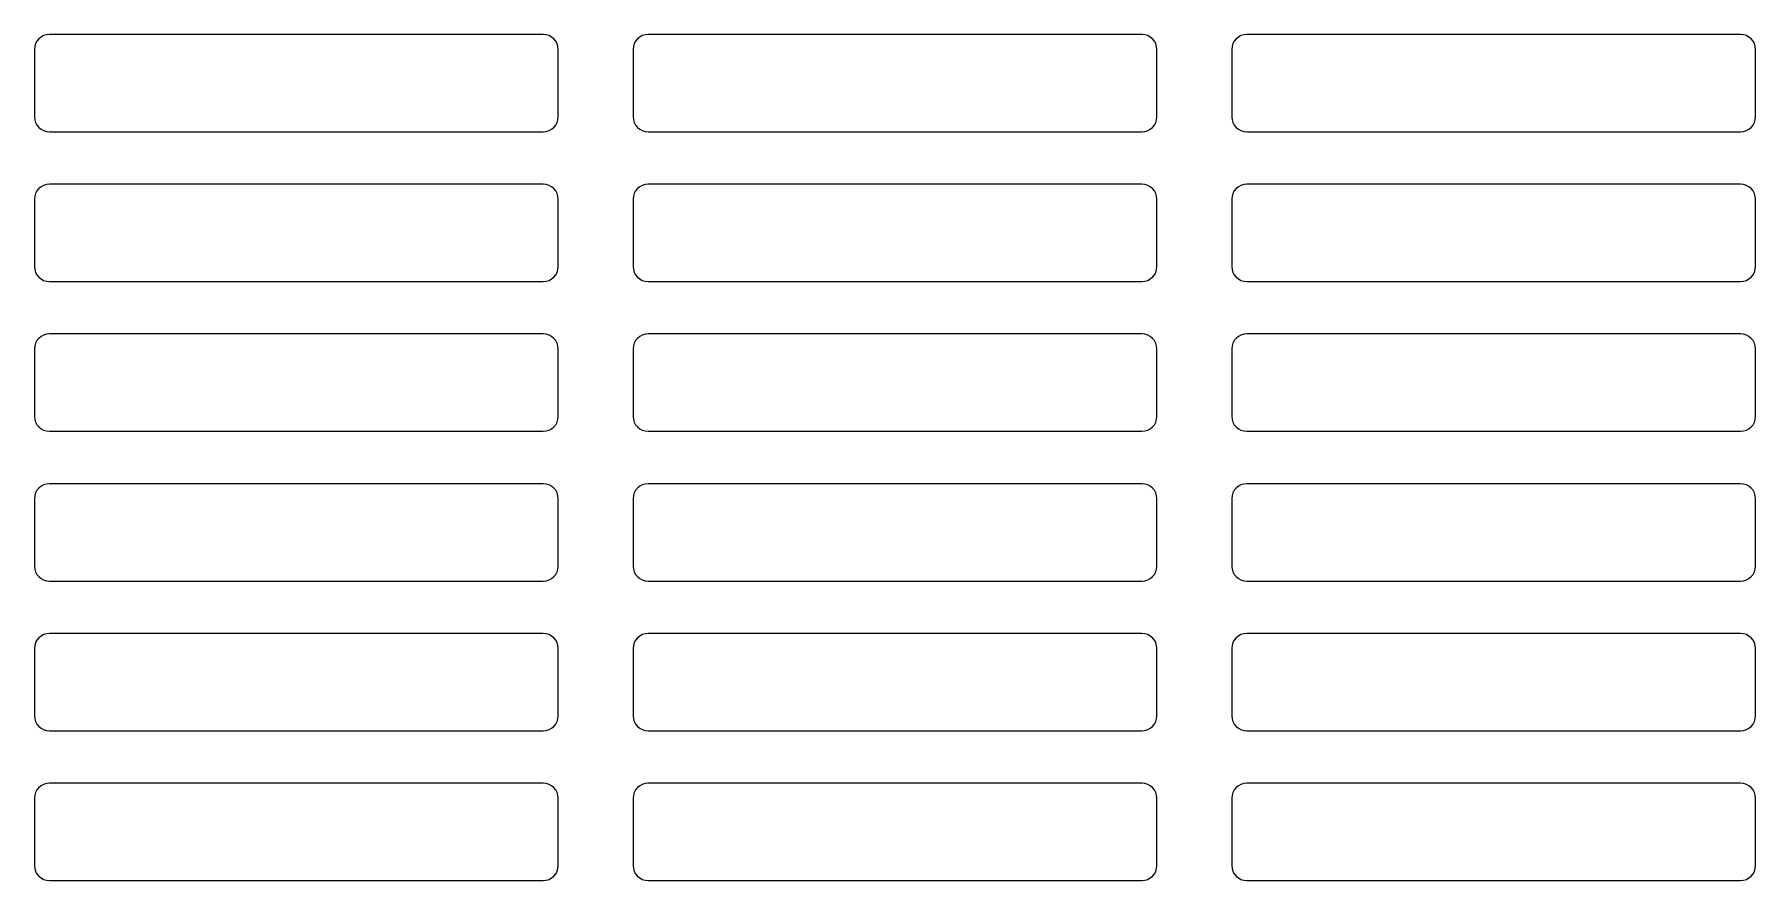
# Model space of a CAD drawing. Header units: millimetres. Extents: x 0 to 115, y 0 to 56.
import ezdxf

# ---------------------------------------------------------------- set-up
doc = ezdxf.new("R2010")
doc.units = ezdxf.units.MM
doc.layers.get('0').update_dxf_attribs({"lineweight": 25})

msp = doc.modelspace()

# ---------------------------------------------------------------- linework, layer by layer
for p, q in [((34, 56.5), (1, 56.5)), ((74, 56.5), (41, 56.5)), ((114, 56.5), (81, 56.5)), ((0, 55.5), (0, 51)), ((35, 51), (35, 55.5)), ((40, 55.5), (40, 51)), ((75, 51), (75, 55.5)), ((80, 55.5), (80, 51)), ((115, 51), (115, 55.5)), ((1, 50), (34, 50)), ((41, 50), (74, 50)), ((81, 50), (114, 50)), ((34, 46.5), (1, 46.5)), ((74, 46.5), (41, 46.5)), ((114, 46.5), (81, 46.5)), ((0, 45.5), (0, 41)), ((35, 41), (35, 45.5)), ((40, 45.5), (40, 41)), ((75, 41), (75, 45.5)), ((80, 45.5), (80, 41)), ((115, 41), (115, 45.5)), ((1, 40), (34, 40)), ((41, 40), (74, 40)), ((81, 40), (114, 40)), ((34, 36.5), (1, 36.5)), ((74, 36.5), (41, 36.5)), ((114, 36.5), (81, 36.5)), ((0, 35.5), (0, 31)), ((35, 31), (35, 35.5)), ((40, 35.5), (40, 31)), ((75, 31), (75, 35.5)), ((80, 35.5), (80, 31)), ((115, 31), (115, 35.5)), ((1, 30), (34, 30)), ((41, 30), (74, 30)), ((81, 30), (114, 30)), ((34, 26.5), (1, 26.5)), ((74, 26.5), (41, 26.5)), ((114, 26.5), (81, 26.5)), ((0, 25.5), (0, 21)), ((35, 21), (35, 25.5)), ((40, 25.5), (40, 21)), ((75, 21), (75, 25.5)), ((80, 25.5), (80, 21)), ((115, 21), (115, 25.5)), ((1, 20), (34, 20)), ((41, 20), (74, 20)), ((81, 20), (114, 20)), ((34, 16.5), (1, 16.5)), ((74, 16.5), (41, 16.5)), ((114, 16.5), (81, 16.5)), ((0, 15.5), (0, 11)), ((35, 11), (35, 15.5)), ((40, 15.5), (40, 11)), ((75, 11), (75, 15.5)), ((80, 15.5), (80, 11)), ((115, 11), (115, 15.5)), ((1, 10), (34, 10)), ((41, 10), (74, 10)), ((81, 10), (114, 10)), ((34, 6.5), (1, 6.5)), ((74, 6.5), (41, 6.5)), ((114, 6.5), (81, 6.5)), ((0, 5.5), (0, 1)), ((35, 1), (35, 5.5)), ((40, 5.5), (40, 1)), ((75, 1), (75, 5.5)), ((80, 5.5), (80, 1)), ((115, 1), (115, 5.5)), ((1, 0), (34, 0)), ((41, 0), (74, 0)), ((81, 0), (114, 0))]:
    msp.add_line(p, q)
for centre, start, end in [((1, 55.5), 90, 180), ((34, 55.5), 0, 90), ((41, 55.5), 90, 180), ((74, 55.5), 0, 90), ((81, 55.5), 90, 180), ((114, 55.5), 0, 90), ((1, 51), 180, 270), ((34, 51), 270, 0), ((41, 51), 180, 270), ((74, 51), 270, 0), ((81, 51), 180, 270), ((114, 51), 270, 0), ((1, 45.5), 90, 180), ((34, 45.5), 0, 90), ((41, 45.5), 90, 180), ((74, 45.5), 0, 90), ((81, 45.5), 90, 180), ((114, 45.5), 0, 90), ((1, 41), 180, 270), ((34, 41), 270, 0), ((41, 41), 180, 270), ((74, 41), 270, 0), ((81, 41), 180, 270), ((114, 41), 270, 0), ((1, 35.5), 90, 180), ((34, 35.5), 0, 90), ((41, 35.5), 90, 180), ((74, 35.5), 0, 90), ((81, 35.5), 90, 180), ((114, 35.5), 0, 90), ((1, 31), 180, 270), ((34, 31), 270, 0), ((41, 31), 180, 270), ((74, 31), 270, 0), ((81, 31), 180, 270), ((114, 31), 270, 0), ((1, 25.5), 90, 180), ((34, 25.5), 0, 90), ((41, 25.5), 90, 180), ((74, 25.5), 0, 90), ((81, 25.5), 90, 180), ((114, 25.5), 0, 90), ((1, 21), 180, 270), ((34, 21), 270, 0), ((41, 21), 180, 270), ((74, 21), 270, 0), ((81, 21), 180, 270), ((114, 21), 270, 0), ((1, 15.5), 90, 180), ((34, 15.5), 0, 90), ((41, 15.5), 90, 180), ((74, 15.5), 0, 90), ((81, 15.5), 90, 180), ((114, 15.5), 0, 90), ((1, 11), 180, 270), ((34, 11), 270, 0), ((41, 11), 180, 270), ((74, 11), 270, 0), ((81, 11), 180, 270), ((114, 11), 270, 0), ((1, 5.5), 90, 180), ((34, 5.5), 0, 90), ((41, 5.5), 90, 180), ((74, 5.5), 0, 90), ((81, 5.5), 90, 180), ((114, 5.5), 0, 90), ((1, 1), 180, 270), ((34, 1), 270, 0), ((41, 1), 180, 270), ((74, 1), 270, 0), ((81, 1), 180, 270), ((114, 1), 270, 0)]:
    msp.add_arc(centre, 1, start, end)

doc.saveas('drawing.dxf')
